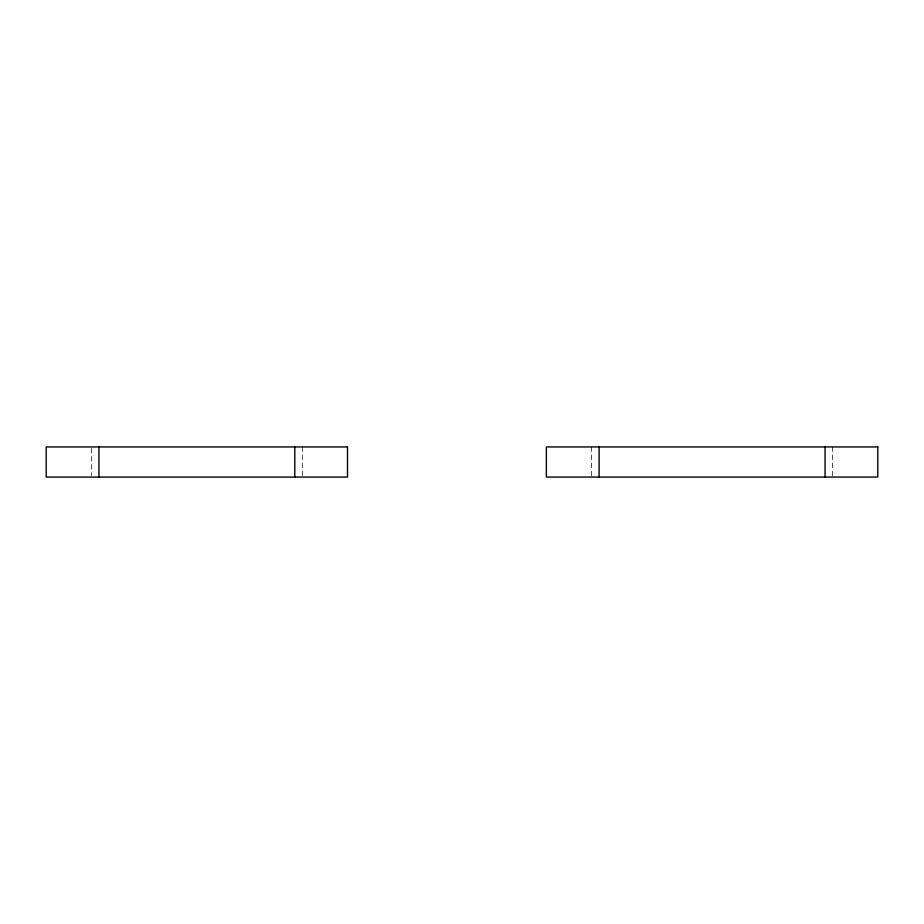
<?xml version="1.0" encoding="UTF-8"?>
<svg xmlns="http://www.w3.org/2000/svg" width="924" height="924" viewBox="0 0 924 924"><rect width="100%" height="100%" fill="white"/><g stroke="black" fill="none" stroke-linecap="round" stroke-linejoin="round"><path stroke-width="0.69" stroke-dasharray="4.62 3.46" d="M832.605 446.939L832.605 475.629M591.556 446.939L591.556 475.629M302.31 446.939L302.31 475.629M91.395 448.371L91.395 475.629"/><path stroke-width="1.39" d="M825.074 446.939L825.074 477.061M599.099 446.939L599.099 477.061M294.779 446.939L294.779 477.061M98.926 446.939L98.926 477.061M347.505 446.939L46.2 446.939L46.2 477.061L347.505 477.061L347.505 446.939M877.8 446.939L546.361 446.939L546.361 477.061L877.8 477.061L877.8 446.939"/></g></svg>
